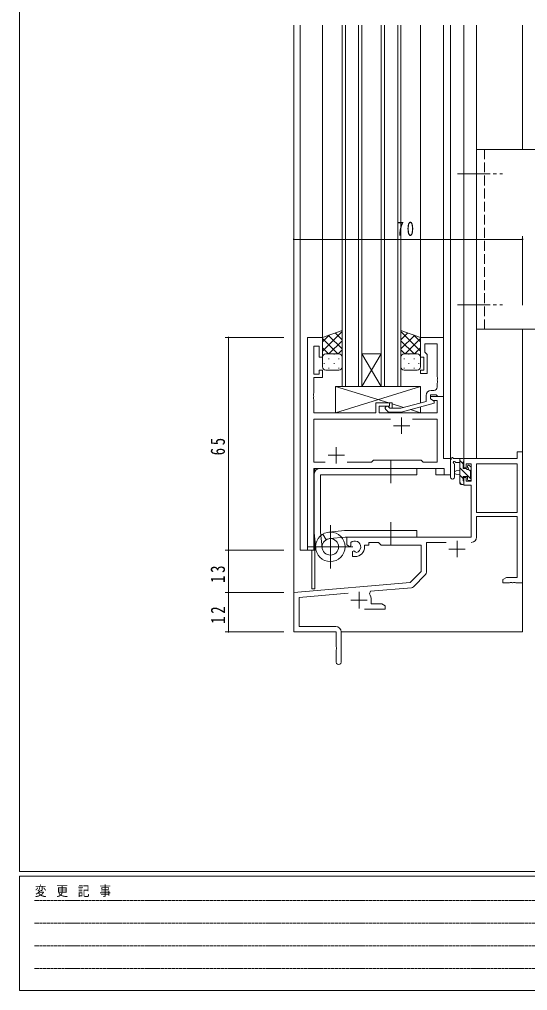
# Model space of a CAD drawing. Units: millimetres on the paper. Extents: x -397 to 397, y -282 to 282.
# Drawn here: x -393.9 to -238.4, y -282.1 to 14.8 of the extents above; entities that cross this region are included whole.
import ezdxf

# ---------------------------------------------------------------- set-up
doc = ezdxf.new("R2010")
doc.units = ezdxf.units.MM
for name, pattern in [('USER1', [0.375, 0.25, -0.125]), ('USER2', [13, 10, -1, 1, -1]), ('USER4', [4, 3, -1])]:
    doc.linetypes.add(name, pattern=pattern)
for name, color, linetype, lineweight in [('0-1_YKK_ZWAK', 7, 'Continuous', 18), ('0-3_YKK_11', 7, 'Continuous', 18), ('0-4_YKK_12', 2, 'Continuous', 18), ('0-5_YKK_13', 4, 'Continuous', 18), ('0-6_YKK_D', 6, 'Continuous', 18)]:
    doc.layers.add(name, color=color, linetype=linetype, lineweight=lineweight)
doc.styles.add('ＭＳ ゴシック', font='')
doc.styles.get('ＭＳ ゴシック').set_extended_font_data('MS Gothic')

msp = doc.modelspace()

# ---------------------------------------------------------------- linework, layer by layer
at = {"layer": '0-1_YKK_ZWAK'}
for p, q in [((-393.908, -245.7), (-393.908, 279.3)), ((376.092, -245.7), (-393.908, -245.7)), ((-393.908, -282.1), (-393.908, -247.1)), ((338.292, -247.1), (-393.908, -247.1)), ((-393.908, -282.1), (338.292, -282.1))]:
    msp.add_line(p, q, dxfattribs=at)
at = {"layer": '0-1_YKK_ZWAK', "linetype": 'USER1'}
for p, q in [((-389.31, -254.612), (-141.117, -254.612)), ((-389.31, -261.541), (-141.117, -261.541)), ((-389.31, -268.47), (-141.117, -268.47)), ((-389.31, -275.398), (-141.117, -275.398))]:
    msp.add_line(p, q, dxfattribs=at)
at = {"layer": '0-3_YKK_11'}
for p, q in [((-301.167, -82.464), (-305.767, -82.464)), ((-305.767, -82.464), (-305.767, -147.464)), ((-295.167, -80.616), (-301.167, -86.616)), ((-299.108, -81.728), (-301.167, -83.788)), ((-301.167, -88.464), (-301.167, -82.464)), ((-301.167, -82.805), (-296.508, -87.464)), ((-299.334, -81.809), (-295.167, -85.976)), ((-297.25, -81.065), (-295.167, -83.148)), ((-277.167, -80.616), (-271.167, -86.616)), ((-275.084, -81.065), (-277.167, -83.148)), ((-273, -81.809), (-277.167, -85.976)), ((-271.167, -82.805), (-275.826, -87.464)), ((-273.227, -81.728), (-271.167, -83.788)), ((-271.167, -82.464), (-271.167, -88.464)), ((-264.167, -82.464), (-271.167, -82.464)), ((-264.167, -100.464), (-264.167, -82.464)), ((-303.837, -85.164), (-302.167, -85.164)), ((-303.837, -93.664), (-303.837, -85.164)), ((-302.167, -85.164), (-302.167, -88.464)), ((-301.167, -85.633), (-299.337, -87.464)), ((-295.167, -83.444), (-299.186, -87.464)), ((-277.167, -83.444), (-273.148, -87.464)), ((-271.167, -85.633), (-272.998, -87.464)), ((-269.867, -84.394), (-266.097, -84.394)), ((-269.867, -86.964), (-269.867, -84.394)), ((-266.097, -84.394), (-266.097, -94.505)), ((-302.167, -88.464), (-301.167, -88.464)), ((-301.167, -88.462), (-301.167, -88.462)), ((-300.582, -87.554), (-300.547, -87.554)), ((-299.332, -88.969), (-299.132, -88.969)), ((-297.717, -87.554), (-297.517, -87.554)), ((-295.167, -86.273), (-296.358, -87.464)), ((-296.302, -88.969), (-296.102, -88.969)), ((-277.167, -86.273), (-275.976, -87.464)), ((-276.032, -88.969), (-276.232, -88.969)), ((-274.617, -87.554), (-274.817, -87.554)), ((-273.002, -88.969), (-273.202, -88.969)), ((-271.753, -87.554), (-271.787, -87.554)), ((-271.167, -88.462), (-271.167, -88.462)), ((-271.167, -88.464), (-270.167, -88.464)), ((-270.167, -88.464), (-270.167, -92.464)), ((-269.667, -87.164), (-269.867, -86.964)), ((-269.167, -87.664), (-269.667, -87.164)), ((-269.167, -93.464), (-269.167, -87.664)), ((-300.747, -90.384), (-300.547, -90.384)), ((-299.332, -91.799), (-299.132, -91.799)), ((-297.717, -90.384), (-297.517, -90.384)), ((-296.302, -91.799), (-296.102, -91.799)), ((-276.032, -91.799), (-276.232, -91.799)), ((-274.617, -90.384), (-274.817, -90.384)), ((-273.002, -91.799), (-273.202, -91.799)), ((-271.587, -90.384), (-271.787, -90.384)), ((-302.167, -93.664), (-303.837, -93.664)), ((-303.837, -94.664), (-301.167, -94.664)), ((-303.837, -99.505), (-303.837, -94.664)), ((-302.167, -92.464), (-302.167, -93.664)), ((-301.167, -92.464), (-302.167, -92.464)), ((-301.167, -94.664), (-301.167, -92.464)), ((-271.167, -92.464), (-271.167, -93.464)), ((-270.167, -92.464), (-271.167, -92.464)), ((-271.167, -93.464), (-269.167, -93.464)), ((-266.097, -94.505), (-265.977, -94.689)), ((-265.977, -94.689), (-265.977, -95.239)), ((-265.977, -95.239), (-266.097, -95.422)), ((-266.097, -95.422), (-266.097, -95.505)), ((-266.097, -95.505), (-265.977, -95.689)), ((-265.977, -96.239), (-266.097, -96.422)), ((-266.097, -96.422), (-266.097, -97.664)), ((-265.977, -95.689), (-265.977, -96.239)), ((-303.957, -99.689), (-303.837, -99.505)), ((-303.957, -100.239), (-303.957, -99.689)), ((-303.837, -100.422), (-303.957, -100.239)), ((-303.957, -100.689), (-303.837, -100.505)), ((-303.957, -101.239), (-303.957, -100.689)), ((-303.837, -100.505), (-303.837, -100.422)), ((-269.467, -100.164), (-269.467, -101.984)), ((-268.167, -99.964), (-266.367, -99.964)), ((-268.167, -101.264), (-268.167, -99.964)), ((-268.167, -100.464), (-268.167, -101.264)), ((-264.167, -100.464), (-268.167, -100.464)), ((-267.097, -98.664), (-267.967, -98.664)), ((-266.367, -99.964), (-266.167, -100.164)), ((-266.167, -100.164), (-265.867, -100.464)), ((-265.867, -100.464), (-264.167, -100.464)), ((-264.167, -119.464), (-264.167, -100.464)), ((-303.837, -101.422), (-303.957, -101.239)), ((-303.837, -105.464), (-303.837, -101.422)), ((-284.867, -102.464), (-284.867, -105.464)), ((-280.667, -102.464), (-284.867, -102.464)), ((-283.867, -103.464), (-280.667, -103.464)), ((-283.867, -105.464), (-283.867, -103.464)), ((-280.519, -104.064), (-280.943, -103.639)), ((-280.667, -103.464), (-280.667, -102.464)), ((-269.467, -101.984), (-277.228, -104.064)), ((-277.07, -105.264), (-266.967, -102.556)), ((-266.967, -101.956), (-268.167, -101.264)), ((-268.167, -101.264), (-267.301, -101.764)), ((-267.301, -101.764), (-266.097, -101.764)), ((-266.967, -102.556), (-266.967, -101.956)), ((-266.097, -101.764), (-266.097, -105.464)), ((-284.867, -105.464), (-303.837, -105.464)), ((-266.097, -105.464), (-283.867, -105.464)), ((-281.791, -104.488), (-281.016, -105.264)), ((-281.016, -105.264), (-277.07, -105.264)), ((-277.228, -104.064), (-280.519, -104.064)), ((-280.318, -107.394), (-303.837, -107.394)), ((-303.837, -107.394), (-303.837, -120.534)), ((-280.318, -107.394), (-303.837, -107.394)), ((-279.467, -109.464), (-274.467, -109.464)), ((-276.967, -106.964), (-276.967, -111.964)), ((-266.097, -107.394), (-273.617, -107.394)), ((-266.097, -120.534), (-266.097, -107.394)), ((-299.467, -118.464), (-294.467, -118.464)), ((-296.967, -115.964), (-296.967, -120.964)), ((-241.597, -117.464), (-241.597, -119.464)), ((-239.967, -117.464), (-241.597, -117.464)), ((-239.967, -157.464), (-239.967, -117.464)), ((-303.837, -120.534), (-300.318, -120.534)), ((-293.617, -120.534), (-286.137, -120.534)), ((-286.137, -120.534), (-285.567, -119.964)), ((-285.567, -119.964), (-270.967, -119.964)), ((-270.967, -119.964), (-270.397, -120.534)), ((-270.397, -120.534), (-266.097, -120.534)), ((-261.967, -119.464), (-264.167, -119.464)), ((-261.967, -124.464), (-261.967, -119.464)), ((-258.167, -121.08), (-259.167, -120.08)), ((-257.967, -119.464), (-257.967, -122.264)), ((-241.597, -119.464), (-257.967, -119.464)), ((-257.167, -121.094), (-255.667, -121.094)), ((-257.167, -122.264), (-257.167, -121.094)), ((-255.667, -121.094), (-255.667, -126.364)), ((-254.037, -121.094), (-254.037, -135.964)), ((-241.597, -121.094), (-254.037, -121.094)), ((-254.037, -121.094), (-254.037, -135.964)), ((-241.597, -135.964), (-241.597, -121.094)), ((-303.837, -122.464), (-263.897, -122.464)), ((-303.837, -147.464), (-303.837, -122.464)), ((-263.897, -122.464), (-263.897, -124.464)), ((-263.897, -124.464), (-261.967, -124.464)), ((-255.667, -125.825), (-259.167, -122.325)), ((-258.167, -125.57), (-259.167, -124.57)), ((-257.967, -122.264), (-257.167, -122.264)), ((-255.867, -123.38), (-256.554, -122.694)), ((-258.619, -127.364), (-259.167, -126.815)), ((-257.967, -125.264), (-257.967, -127.564)), ((-257.167, -125.264), (-257.967, -125.264)), ((-257.967, -127.564), (-255.667, -127.564)), ((-257.167, -126.364), (-257.167, -125.264)), ((-255.667, -126.364), (-257.167, -126.364)), ((-255.667, -127.564), (-255.667, -143.464)), ((-254.037, -135.964), (-241.597, -135.964)), ((-254.037, -137.164), (-241.597, -137.164)), ((-254.037, -143.494), (-254.037, -137.164)), ((-241.597, -137.164), (-241.597, -155.834)), ((-293.767, -143.464), (-293.767, -145.828)), ((-255.667, -143.464), (-293.767, -143.464)), ((-292.494, -145.641), (-292.532, -145.183)), ((-286.967, -145.094), (-284.037, -145.094)), ((-286.967, -145.964), (-286.967, -145.094)), ((-284.037, -145.094), (-283.167, -145.964)), ((-269.337, -145.094), (-263.318, -145.094)), ((-269.337, -154.225), (-269.337, -145.094)), ((-259.967, -144.664), (-259.967, -149.664)), ((-305.767, -147.464), (-303.837, -147.464)), ((-293.767, -145.828), (-292.867, -146.348)), ((-292.867, -146.348), (-292.517, -146.146)), ((-292.517, -146.146), (-292.494, -145.641)), ((-291.617, -147.705), (-291.967, -147.907)), ((-291.967, -147.907), (-291.967, -149.464)), ((-291.168, -147.937), (-291.617, -147.705)), ((-290.79, -148.199), (-291.168, -147.937)), ((-288.267, -145.964), (-286.967, -145.964)), ((-288.267, -146.464), (-288.267, -145.964)), ((-283.167, -145.964), (-270.967, -145.964)), ((-270.967, -145.964), (-270.967, -153.964)), ((-262.467, -147.164), (-257.467, -147.164)), ((-291.967, -149.464), (-291.267, -149.464)), ((-270.967, -153.964), (-274.351, -157.348)), ((-273.361, -158.662), (-269.63, -154.932)), ((-244.876, -155.834), (-245.967, -156.464)), ((-245.967, -156.464), (-245.967, -157.464)), ((-241.597, -155.834), (-244.876, -155.834)), ((-274.351, -157.348), (-309.967, -160.464)), ((-289.967, -160.264), (-289.967, -165.264)), ((-286.828, -160.805), (-286.447, -160.042)), ((-286.447, -160.042), (-273.981, -158.951)), ((-245.967, -157.464), (-243.925, -157.464)), ((-243.925, -157.464), (-243.742, -157.344)), ((-243.742, -157.344), (-243.192, -157.344)), ((-243.192, -157.344), (-243.009, -157.464)), ((-243.009, -157.464), (-242.925, -157.464)), ((-242.925, -157.464), (-242.742, -157.344)), ((-242.742, -157.344), (-242.192, -157.344)), ((-242.192, -157.344), (-242.009, -157.464)), ((-242.009, -157.464), (-239.967, -157.464)), ((-309.967, -160.464), (-309.967, -172.464)), ((-308.337, -161.957), (-293.337, -160.645)), ((-308.337, -170.834), (-308.337, -161.957)), ((-292.467, -162.764), (-287.467, -162.764)), ((-286.267, -163.834), (-286.267, -162.764)), ((-288.317, -165.464), (-281.967, -165.464)), ((-283.058, -163.834), (-286.267, -163.834)), ((-281.967, -164.464), (-283.058, -163.834)), ((-281.967, -165.464), (-281.967, -164.464)), ((-297.067, -170.834), (-308.337, -170.834)), ((-309.967, -172.464), (-296.967, -172.464)), ((-296.967, -172.464), (-296.967, -177.005)), ((-295.467, -181.714), (-295.467, -172.434)), ((-296.967, -177.005), (-296.847, -177.189)), ((-296.847, -177.739), (-296.967, -177.922)), ((-296.967, -177.922), (-296.967, -181.714)), ((-296.847, -177.189), (-296.847, -177.739))]:
    msp.add_line(p, q, dxfattribs=at)
for centre, radius, start, end in [((-267.097, -97.664), 1, 270.00001, 359.99999), ((-267.967, -100.164), 1.5, 90.00001, 179.99999), ((-281.367, -104.064), 0.6, 44.99999, 225.00001), ((-291.267, -146.464), 1.8, 285.36688, 134.63312), ((-255.637, -143.494), 1.6, 270.00001, 359.99999), ((-291.267, -146.464), 3, 270.00001, 359.99999), ((-270.337, -154.225), 1, 315, 359.99999), ((-274.068, -157.955), 1, 275, 315.00002), ((-289.967, -162.764), 3.7, 0, 31.96331), ((-297.067, -172.434), 1.6, 0.00001, 89.99999), ((-296.217, -181.714), 0.75, 179.99999, 0.00001)]:
    msp.add_arc(centre, radius, start, end, dxfattribs=at)
at = {"layer": '0-4_YKK_12'}
for p, q in [((-309.967, 13.036), (-309.967, -172.464)), ((-307.967, 13.036), (-307.967, -147.464)), ((-301.167, -82.464), (-301.167, 13.036)), ((-295.167, 13.036), (-295.167, -97.464)), ((-294.167, -97.464), (-294.167, 13.036)), ((-290.167, 13.036), (-290.167, -97.464)), ((-289.167, -97.464), (-289.167, 13.036)), ((-283.167, 13.036), (-283.167, -97.464)), ((-282.167, -97.464), (-282.167, 13.036)), ((-278.167, 13.036), (-278.167, -97.464)), ((-277.167, -97.464), (-277.167, 13.036)), ((-271.167, -82.464), (-271.167, 13.036)), ((-264.167, -82.764), (-264.167, 13.036)), ((-261.967, -124.464), (-261.967, 13.036)), ((-257.967, 13.036), (-257.967, -119.464)), ((-254.067, 13.036), (-254.067, -119.464)), ((-239.967, 13.036), (-239.967, -24.964)), ((-239.967, -79.964), (-239.967, -172.464)), ((-301.167, -82.464), (-305.767, -82.464)), ((-305.767, -147.464), (-305.767, -82.464)), ((-283.167, -97.464), (-289.167, -87.464)), ((-289.167, -97.464), (-283.167, -87.464)), ((-289.167, -87.464), (-283.167, -87.464)), ((-295.167, -97.464), (-289.167, -97.464)), ((-289.167, -97.464), (-283.167, -97.464)), ((-283.167, -97.464), (-277.167, -97.464)), ((-264.467, -100.464), (-264.167, -100.464)), ((-264.167, -100.464), (-264.167, -119.462)), ((-264.167, -119.462), (-261.967, -119.462)), ((-254.067, -119.464), (-257.967, -119.464)), ((-303.767, -122.464), (-266.467, -122.464)), ((-303.767, -147.464), (-303.767, -122.464)), ((-303.467, -122.464), (-303.467, -123.41)), ((-266.467, -124.464), (-266.467, -122.464)), ((-266.467, -124.464), (-261.967, -124.464)), ((-303.467, -144.852), (-303.467, -159.264)), ((-307.967, -147.464), (-303.767, -147.464)), ((-304.467, -147.464), (-304.467, -159.264)), ((-303.467, -159.264), (-304.467, -159.264)), ((-309.967, -172.464), (-297.267, -172.464)), ((-309.667, -172.464), (-309.967, -172.464)), ((-295.467, -172.464), (-239.967, -172.464))]:
    msp.add_line(p, q, dxfattribs=at)
at = {"layer": '0-5_YKK_13'}
for p, q in [((-229.999, -24.964), (-254.067, -24.964)), ((-295.167, -80.321), (-301.167, -82.464)), ((-301.167, -82.464), (-301.167, -88.464)), ((-295.167, -88.464), (-295.167, -80.321)), ((-277.167, -80.321), (-271.167, -82.464)), ((-277.167, -88.464), (-277.167, -80.321)), ((-271.167, -82.464), (-271.167, -88.464)), ((-301.167, -91.464), (-301.167, -88.464)), ((-300.167, -87.464), (-296.167, -87.464)), ((-295.167, -88.464), (-295.167, -91.464)), ((-277.167, -88.464), (-277.167, -91.464)), ((-272.167, -87.464), (-276.167, -87.464)), ((-271.167, -91.464), (-271.167, -88.464)), ((-296.167, -92.464), (-300.167, -92.464)), ((-276.167, -92.464), (-272.167, -92.464)), ((-271.167, -97.464), (-297.167, -105.464)), ((-297.167, -97.464), (-280.917, -102.464)), ((-297.167, -97.464), (-297.167, -105.464)), ((-271.167, -97.464), (-297.167, -97.464)), ((-271.767, -97.464), (-295.767, -97.464)), ((-271.167, -102.439), (-271.167, -97.464)), ((-284.867, -102.464), (-279.867, -102.464)), ((-284.867, -105.464), (-284.867, -102.464)), ((-279.867, -102.464), (-279.867, -104.064)), ((-279.867, -102.787), (-276.421, -103.847)), ((-271.167, -105.464), (-271.167, -103.682)), ((-297.167, -105.464), (-284.867, -105.464)), ((-279.867, -105.264), (-279.867, -105.464)), ((-279.867, -105.264), (-279.867, -105.464)), ((-279.867, -105.464), (-271.167, -105.464)), ((-274.262, -104.511), (-271.167, -105.464)), ((-280.271, -119.964), (-280.271, -126.964)), ((-261.967, -125.192), (-261.967, -120.029)), ((-258.267, -119.464), (-260.948, -119.464)), ((-260.767, -125.192), (-260.764, -121.23)), ((-260.348, -120.664), (-259.167, -120.664)), ((-259.167, -119.464), (-259.167, -127.064)), ((-258.167, -122.564), (-258.167, -120.564)), ((-257.967, -120.364), (-257.967, -119.764)), ((-255.755, -122.051), (-256.255, -121.551)), ((-303.767, -124.464), (-303.767, -141.963)), ((-272.267, -122.464), (-301.767, -122.464)), ((-301.767, -141.964), (-301.767, -124.464)), ((-272.267, -124.464), (-301.767, -124.464)), ((-272.267, -124.464), (-272.267, -122.464)), ((-259.167, -123.164), (-260.312, -123.266)), ((-259.167, -124.364), (-260.312, -124.262)), ((-257.228, -122.564), (-258.167, -122.564)), ((-256.767, -121.764), (-256.767, -122.103)), ((-255.867, -125.164), (-255.867, -123.064)), ((-255.667, -122.864), (-255.667, -122.264)), ((-258.867, -127.364), (-258.267, -127.364)), ((-258.167, -124.964), (-256.767, -124.964)), ((-258.167, -126.264), (-258.167, -124.964)), ((-257.967, -127.064), (-257.967, -126.464)), ((-256.767, -124.964), (-256.767, -125.864)), ((-256.467, -126.164), (-255.967, -126.164)), ((-255.667, -125.864), (-255.667, -125.364)), ((-280.271, -145.964), (-280.271, -138.964)), ((-303.756, -142.178), (-303.241, -146.946)), ((-301.279, -146.721), (-301.767, -141.964)), ((-294.482, -141.475), (-299.25, -141.99)), ((-294.482, -141.475), (-299.25, -141.99)), ((-298.767, -153.112), (-298.767, -139.815)), ((-298.767, -152.964), (-298.767, -139.964)), ((-294.267, -141.464), (-272.271, -141.464)), ((-272.271, -143.464), (-272.271, -141.464)), ((-301.06, -142.592), (-300.054, -144.291)), ((-294.267, -143.464), (-299.025, -143.952)), ((-294.267, -143.464), (-272.271, -143.464)), ((-305.696, -146.464), (-291.838, -146.464)), ((-292.267, -146.464), (-305.267, -146.464))]:
    msp.add_line(p, q, dxfattribs=at)
at = {"layer": '0-5_YKK_13', "linetype": 'USER4'}
msp.add_line((-251.567, -79.964), (-251.567, -24.964), dxfattribs=at)
at = {"layer": '0-5_YKK_13', "linetype": 'USER2'}
for p, q in [((-259.898, -32.464), (-246.136, -32.464)), ((-259.898, -72.464), (-246.136, -72.464))]:
    msp.add_line(p, q, dxfattribs=at)
at = {"layer": '0-5_YKK_13'}
msp.add_lwpolyline([(-254.067, -24.964), (-254.067, -79.964), (-229.999, -79.964), (-200.367, -62.856)], dxfattribs=at)
for radius in [4.5, 2.525]:
    msp.add_circle((-298.767, -146.464), radius, dxfattribs=at)
for centre, radius, start, end in [((-300.167, -88.464), 1, 89.99991, 179.99991), ((-296.167, -88.464), 1, 359.99991, 89.99991), ((-276.167, -88.464), 1, 90.0001, 180.0001), ((-272.167, -88.464), 1, 0.0001, 90.0001), ((-300.167, -91.464), 1, 179.99991, 269.99991), ((-296.167, -91.464), 1, 269.99991, 359.99991), ((-276.167, -91.464), 1, 180.0001, 270.0001), ((-272.167, -91.464), 1, 270.0001, 0.0001), ((-261.667, -120.029), 0.3, 130.52878, 180), ((-262.057, -119.573), 0.3, 310.52878, 10.52878), ((-261.467, -119.464), 0.3, 30, 190.52878), ((-260.948, -119.164), 0.3, 210, 270), ((-260.867, -120.664), 0.3, 30, 250.81024), ((-261.064, -121.23), 0.3, 359.95977, 70.81024), ((-260.348, -120.364), 0.3, 210, 270), ((-258.267, -119.764), 0.3, 0, 90), ((-258.167, -120.364), 0.2, 270, 0), ((-256.467, -121.764), 0.3, 45, 180), ((-301.767, -124.464), 2, 90, 180), ((-260.267, -123.764), 0.5, 95.09207, 264.90793), ((-257.228, -122.864), 0.3, 33.05573, 90), ((-256.767, -122.564), 0.25, 213.05573, 56.94427), ((-256.467, -122.103), 0.3, 180, 236.94427), ((-255.867, -122.864), 0.2, 270, 0), ((-255.967, -122.264), 0.3, 0, 45), ((-261.367, -125.191), 0.6, 179.95977, 359.95977), ((-258.867, -127.064), 0.3, 180, 270), ((-258.267, -127.064), 0.3, 270, 0), ((-258.167, -126.464), 0.2, 0, 90), ((-256.467, -125.864), 0.3, 180, 270), ((-255.967, -125.864), 0.3, 270, 0), ((-255.867, -125.364), 0.2, 0, 90), ((-301.767, -141.964), 2, 179.99075, 186.15767), ((-294.267, -143.464), 2, 90.00003, 96.15771)]:
    msp.add_arc(centre, radius, start, end, dxfattribs=at)
at = {"layer": '0-6_YKK_D'}
for p, q in [((-309.967, -72.585), (-309.967, -51.464)), ((-309.967, -52.464), (-239.967, -52.464)), ((-239.967, -72.585), (-239.967, -51.464)), ((-312.967, -82.464), (-330.967, -82.464)), ((-329.967, -82.464), (-329.967, -147.464)), ((-312.967, -147.464), (-330.967, -147.464)), ((-312.967, -147.464), (-330.967, -147.464)), ((-329.967, -160.464), (-329.967, -147.464)), ((-312.967, -160.464), (-330.967, -160.464)), ((-312.967, -160.464), (-330.967, -160.464)), ((-329.967, -160.464), (-329.967, -172.464)), ((-312.967, -172.464), (-330.967, -172.464))]:
    msp.add_line(p, q, dxfattribs=at)
for centre, start, end in [((-309.967, -52.464), 0, 180), ((-309.967, -52.464), 180, 0), ((-239.967, -52.464), 0, 180), ((-239.967, -52.464), 180, 0), ((-329.967, -82.464), 90, 270), ((-329.967, -82.464), 270, 90), ((-329.967, -147.464), 90, 270), ((-329.967, -147.464), 90, 270), ((-329.967, -147.464), 270, 90), ((-329.967, -147.464), 270, 90), ((-329.967, -160.464), 90, 270), ((-329.967, -160.464), 90, 270), ((-329.967, -160.464), 270, 90), ((-329.967, -160.464), 270, 90), ((-329.967, -172.464), 90, 270), ((-329.967, -172.464), 270, 90)]:
    msp.add_arc(centre, 0.106, start, end, dxfattribs=at)

# ---------------------------------------------------------------- texts
at = {"layer": '0-1_YKK_ZWAK', "insert": (-389.194, -253.547), "char_height": 3.079, "attachment_point": 7, "style": 'ＭＳ ゴシック'}
msp.add_mtext('\\T1.23;\\W0.85;変\\~更\\~記\\~事', dxfattribs=at)
at = {"layer": '0-6_YKK_D', "color": 7, "insert": (-278.487, -51.464), "char_height": 4.399, "attachment_point": 7, "style": 'ＭＳ ゴシック'}
msp.add_mtext('\\T1.37;\\W0.75;70', dxfattribs=at)
at = {"layer": '0-6_YKK_D', "color": 7, "char_height": 4.399, "attachment_point": 7, "rotation": 90, "style": 'ＭＳ ゴシック'}
for s, insert in [('\\T1.37;\\W0.75;65', (-330.967, -118.484)), ('\\T1.37;\\W0.75;13', (-330.967, -157.484)), ('\\T1.37;\\W0.75;12', (-330.967, -169.984))]:
    msp.add_mtext(s, dxfattribs=dict(at, insert=insert))

doc.saveas('drawing.dxf')
